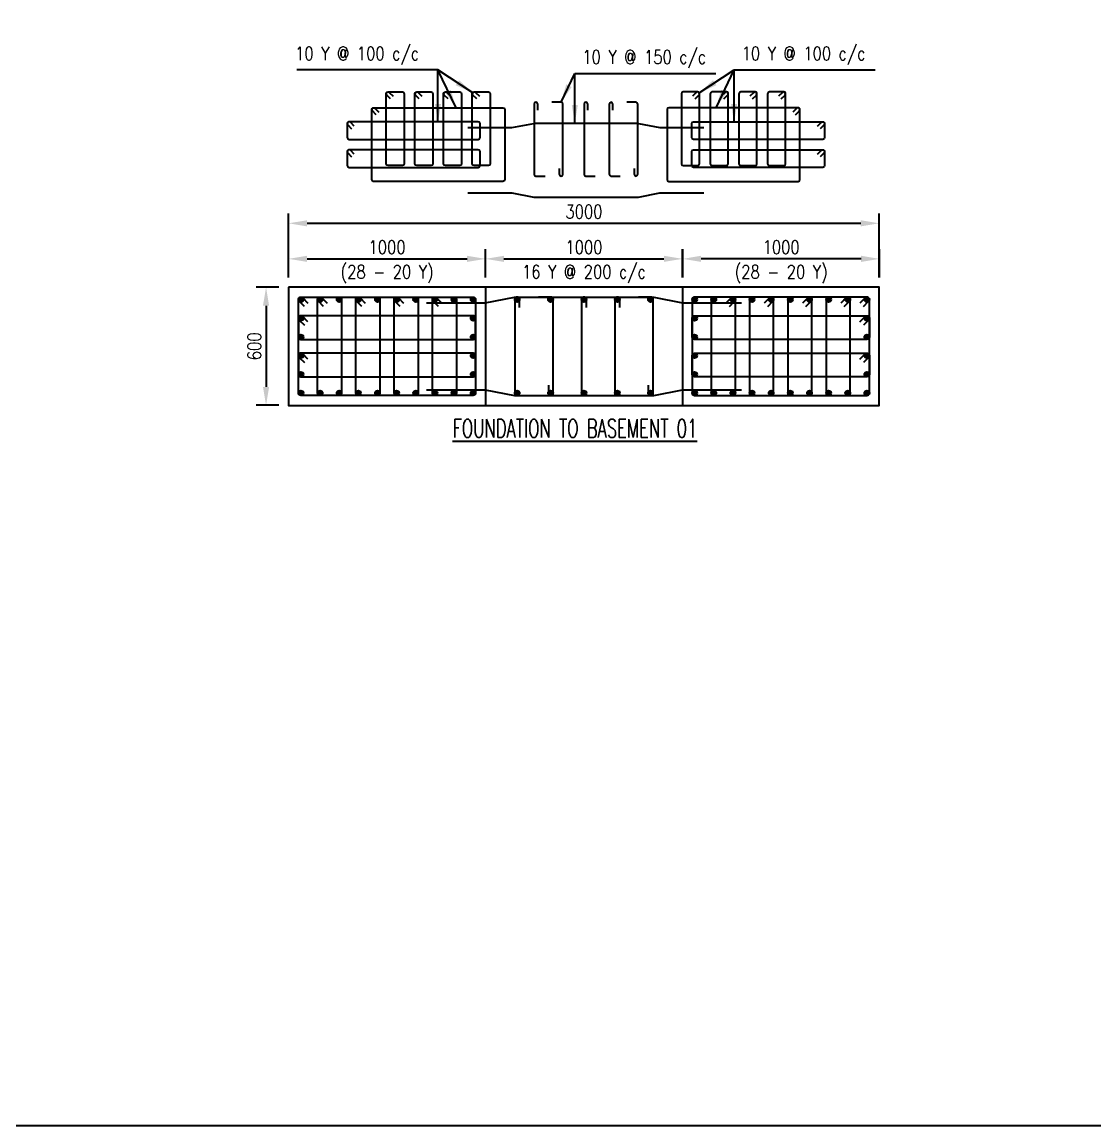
# Model space of a CAD drawing. Extents: x -69352 to 1013721, y -547461 to -186867.
# Drawn here: x 202426 to 224225, y -524893 to -502455 of the extents above; entities that cross this region are included whole.
import ezdxf
from ezdxf.enums import TextEntityAlignment as Align

# ---------------------------------------------------------------- set-up
doc = ezdxf.new("R2010")
doc.units = 0
doc.header["$LTSCALE"] = 500
doc.header["$MEASUREMENT"] = 0
doc.header["$PDMODE"] = 35
doc.header["$PDSIZE"] = -15
doc.linetypes.add('HIDDEN2', pattern=[0.1875, 0.125, -0.0625])
doc.layers.get('DEFPOINTS').update_dxf_attribs({"color": 4})
for name, color, linetype in [('S-COLUMN', 1, 'Continuous'), ('S-CONCRET LINE', 4, 'Continuous'), ('S-DIM-1', 5, 'Continuous'), ('S-REINFORCEMENT', 6, 'Continuous'), ('S-STIRUPS)', 3, 'Continuous'), ('S-TEXT', 2, 'Continuous'), ('S-TEXT-1 @ 1', 4, 'Continuous')]:
    doc.layers.add(name, color=color, linetype=linetype)
doc.styles.add('ROMANS', font='simplex.shx', dxfattribs={"width": 0.8, "height": 275})
doc.dimstyles.new('dim25', dxfattribs={"dimtxt": 250, "dimasz": 250, "dimexe": 200, "dimexo": 200, "dimgap": 100, "dimtad": 1, "dimdec": 0, "dimlfac": 0.25, "dimzin": 0, "dimdsep": 46, "dimtxsty": 'ROMANS', "dimcen": 0, "dimclrd": 5, "dimclre": 5, "dimclrt": 4, "dimadec": 0, "dimazin": 0, "dimtfac": 1, "dimtdec": 0, "dimtix": 1, "dimtofl": 0, "dimtmove": 2, "dimatfit": 3, "dimfxl": 0, "dimtolj": 1, "dimtzin": 0, "dimlwd": -1, "dimlwe": -1, "dimarcsym": 0})

# ---------------------------------------------------------------- blocks, each defined once
blk = doc.blocks.new('*D1304')
at = {"layer": 'DEFPOINTS', "color": 0}
for p in [(207842, -507845), (207383, -510245), (207842, -510245)]:
    blk.add_point(p, dxfattribs=at)
at = {"layer": 'S-DIM-1', "color": 5}
for p, q in [((207642, -507845), (207183, -507845)), ((207383, -508220), (207383, -509870)), ((207642, -510245), (207183, -510245))]:
    blk.add_line(p, q, dxfattribs=at)
for points in [[(207445, -508220), (207320, -508220), (207383, -507845)], [(207320, -509870), (207445, -509870), (207383, -510245)]]:
    blk.add_solid(points, dxfattribs=at)
at = {"layer": 'S-DIM-1', "color": 4, "insert": (207145, -509045), "char_height": 275, "attachment_point": 5, "rotation": 90, "style": 'ROMANS'}
blk.add_mtext('\\A1;{600}', dxfattribs=at)
blk = doc.blocks.new('*D1305')
at = {"layer": 'DEFPOINTS', "color": 0}
for p in [(219842, -506545), (207842, -507845), (219842, -507845)]:
    blk.add_point(p, dxfattribs=at)
at = {"layer": 'S-DIM-1', "color": 5}
for p, q in [((207842, -507645), (207842, -506345)), ((219842, -507645), (219842, -506345)), ((208217, -506545), (219467, -506545))]:
    blk.add_line(p, q, dxfattribs=at)
for points in [[(208217, -506483), (208217, -506608), (207842, -506545)], [(219467, -506608), (219467, -506483), (219842, -506545)]]:
    blk.add_solid(points, dxfattribs=at)
at = {"layer": 'S-DIM-1', "color": 4, "insert": (213842, -506308), "char_height": 275, "attachment_point": 5, "style": 'ROMANS'}
blk.add_mtext('\\A1;3000', dxfattribs=at)
blk = doc.blocks.new('*D1306')
at = {"layer": 'DEFPOINTS', "color": 0}
for p in [(211842, -507268), (207842, -507845), (211842, -507845)]:
    blk.add_point(p, dxfattribs=at)
at = {"layer": 'S-DIM-1', "color": 5}
for p, q in [((207842, -507645), (207842, -507068)), ((211842, -507645), (211842, -507068)), ((208217, -507268), (211467, -507268))]:
    blk.add_line(p, q, dxfattribs=at)
for points in [[(208217, -507205), (208217, -507330), (207842, -507268)], [(211467, -507330), (211467, -507205), (211842, -507268)]]:
    blk.add_solid(points, dxfattribs=at)
at = {"layer": 'S-DIM-1', "color": 4, "char_height": 275, "attachment_point": 5, "style": 'ROMANS'}
for s, insert in [('\\A1;\\Fsimplex.shx|c1;\\W0.8;1000', (209842, -507030)), ('(28 - 20 Y)', (209842, -507577))]:
    blk.add_mtext(s, dxfattribs=dict(at, insert=insert))
blk = doc.blocks.new('*D1307')
at = {"layer": 'DEFPOINTS', "color": 0}
for p in [(215842, -507268), (211842, -507845), (215842, -507845)]:
    blk.add_point(p, dxfattribs=at)
at = {"layer": 'S-DIM-1', "color": 5}
for p, q in [((211842, -507645), (211842, -507068)), ((215842, -507645), (215842, -507068)), ((212217, -507268), (215467, -507268))]:
    blk.add_line(p, q, dxfattribs=at)
for points in [[(212217, -507205), (212217, -507330), (211842, -507268)], [(215467, -507330), (215467, -507205), (215842, -507268)]]:
    blk.add_solid(points, dxfattribs=at)
at = {"layer": 'S-DIM-1', "color": 4, "char_height": 275, "attachment_point": 5, "style": 'ROMANS'}
for s, insert in [('\\A1;{\\Fsimplex.shx|c1;\\W0.8;1000', (213842, -507030)), ('16 Y @ 200 c/c}', (213842, -507577))]:
    blk.add_mtext(s, dxfattribs=dict(at, insert=insert))
blk = doc.blocks.new('*D1308')
at = {"layer": 'DEFPOINTS', "color": 0}
for p in [(215849, -507268), (215849, -507845), (219849, -507845)]:
    blk.add_point(p, dxfattribs=at)
at = {"layer": 'S-DIM-1', "color": 5}
for p, q in [((215849, -507645), (215849, -507068)), ((219849, -507645), (219849, -507068)), ((219474, -507268), (216224, -507268))]:
    blk.add_line(p, q, dxfattribs=at)
for points in [[(216224, -507205), (216224, -507330), (215849, -507268)], [(219474, -507330), (219474, -507205), (219849, -507268)]]:
    blk.add_solid(points, dxfattribs=at)
at = {"layer": 'S-DIM-1', "color": 4, "char_height": 275, "attachment_point": 5, "style": 'ROMANS'}
for s, insert in [('\\A1;\\Fsimplex.shx|c1;\\W0.8;1000', (217849, -507030)), ('(28 - 20 Y)', (217849, -507577))]:
    blk.add_mtext(s, dxfattribs=dict(at, insert=insert))

msp = doc.modelspace()

# ---------------------------------------------------------------- linework, layer by layer
at = {"layer": 'S-COLUMN', "color": 8, "linetype": 'HIDDEN2', "ltscale": 1000}
for p, q in [((211841.506, -507845.412), (211841.506, -510245.412)), ((215841.506, -507845.412), (215841.506, -510245.412))]:
    msp.add_line(p, q, dxfattribs=at)
at = {"layer": 'S-COLUMN', "color": 10, "ltscale": 5}
msp.add_lwpolyline([(207841.506, -507845.412), (207841.506, -510245.412), (219841.506, -510245.412), (219841.506, -507845.412)], close=True, dxfattribs=at)
at = {"layer": 'S-CONCRET LINE'}
msp.add_lwpolyline([(125074.242, -412401.384), (292749.782, -412401.384), (292749.782, -524892.569), (125074.242, -524892.569)], close=True, dxfattribs=at)
at = {"layer": 'S-REINFORCEMENT', "color": 5, "const_width": 50}
for points in [[(208091.506, -508070.407, -1), (208091.506, -508120.407, -1)], [(208480.391, -508070.379, 1), (208480.391, -508120.379, 1)], [(208869.28, -508070.378, 1), (208869.28, -508120.378, 1)], [(209258.168, -508070.378, 1), (209258.168, -508120.378, 1)], [(209647.056, -508070.377, 1), (209647.056, -508120.377, 1)], [(210035.945, -508070.377, 1), (210035.945, -508120.377, 1)], [(210424.833, -508070.376, 1), (210424.833, -508120.376, 1)], [(210813.721, -508070.375, 1), (210813.721, -508120.375, 1)], [(211202.61, -508070.375, 1), (211202.61, -508120.375, 1)], [(211591.501, -508070.407, 1), (211591.501, -508120.407, 1)], [(212510.129, -508095.413, -1), (212460.129, -508095.413, -1)], [(213138.793, -508095.406, 1), (213188.793, -508095.406, 1)], [(213867.469, -508095.408, -1), (213817.469, -508095.408, -1)], [(214546.148, -508095.408, -1), (214496.148, -508095.408, -1)], [(215169.609, -508095.412, 1), (215219.609, -508095.412, 1)], [(216091.512, -508070.407, -1), (216091.512, -508120.407, -1)], [(216480.403, -508070.375, -1), (216480.403, -508120.375, -1)], [(216869.291, -508070.375, -1), (216869.291, -508120.375, -1)], [(217258.179, -508070.376, -1), (217258.179, -508120.376, -1)], [(217647.068, -508070.377, -1), (217647.068, -508120.377, -1)], [(218035.956, -508070.377, -1), (218035.956, -508120.377, -1)], [(218424.844, -508070.378, -1), (218424.844, -508120.378, -1)], [(218813.733, -508070.378, -1), (218813.733, -508120.378, -1)], [(219202.621, -508070.379, -1), (219202.621, -508120.379, -1)], [(219591.507, -508070.407, 1), (219591.507, -508120.407, 1)], [(208091.506, -508500.434, 1), (208091.506, -508450.434, 1)], [(211591.5, -508500.434, -1), (211591.5, -508450.434, -1)], [(216091.513, -508500.434, 1), (216091.513, -508450.434, 1)], [(219591.507, -508500.434, -1), (219591.507, -508450.434, -1)], [(208091.506, -508880.429, 1), (208091.506, -508830.429, 1)], [(211591.5, -508880.429, -1), (211591.5, -508830.429, -1)], [(216091.513, -508880.429, 1), (216091.513, -508830.429, 1)], [(219591.507, -508880.429, -1), (219591.507, -508830.429, -1)], [(208091.506, -509260.425, 1), (208091.506, -509210.425, 1)], [(211591.5, -509260.425, -1), (211591.5, -509210.425, -1)], [(216091.513, -509260.425, 1), (216091.513, -509210.425, 1)], [(219591.507, -509260.425, -1), (219591.507, -509210.425, -1)], [(208091.506, -509640.421, 1), (208091.506, -509590.421, 1)], [(211591.5, -509640.421, -1), (211591.5, -509590.421, -1)], [(216091.513, -509640.421, 1), (216091.513, -509590.421, 1)], [(219591.507, -509640.421, -1), (219591.507, -509590.421, -1)], [(208091.506, -510020.417, 1), (208091.506, -509970.417, 1)], [(208480.391, -510020.388, -1), (208480.391, -509970.388, -1)], [(208869.28, -510020.388, -1), (208869.28, -509970.388, -1)], [(209258.168, -510020.387, -1), (209258.168, -509970.387, -1)], [(209647.056, -510020.387, -1), (209647.056, -509970.387, -1)], [(210035.945, -510020.386, -1), (210035.945, -509970.386, -1)], [(210424.833, -510020.385, -1), (210424.833, -509970.385, -1)], [(210813.721, -510020.385, -1), (210813.721, -509970.385, -1)], [(211202.61, -510020.384, -1), (211202.61, -509970.384, -1)], [(211591.501, -510020.417, -1), (211591.501, -509970.417, -1)], [(212510.129, -509995.177, 1), (212460.129, -509995.177, 1)], [(213138.793, -509995.17, -1), (213188.793, -509995.17, -1)], [(213867.469, -509995.172, 1), (213817.469, -509995.172, 1)], [(214546.148, -509995.172, 1), (214496.148, -509995.172, 1)], [(215169.609, -509995.177, -1), (215219.609, -509995.177, -1)], [(216091.512, -510020.417, 1), (216091.512, -509970.417, 1)], [(216480.403, -510020.384, 1), (216480.403, -509970.384, 1)], [(216869.291, -510020.385, 1), (216869.291, -509970.385, 1)], [(217258.179, -510020.385, 1), (217258.179, -509970.385, 1)], [(217647.068, -510020.386, 1), (217647.068, -509970.386, 1)], [(218035.956, -510020.387, 1), (218035.956, -509970.387, 1)], [(218424.844, -510020.387, 1), (218424.844, -509970.387, 1)], [(218813.733, -510020.388, 1), (218813.733, -509970.388, 1)], [(219202.621, -510020.388, 1), (219202.621, -509970.388, 1)], [(219591.507, -510020.417, -1), (219591.507, -509970.417, -1)]]:
    msp.add_lwpolyline(points, format="xyb", close=True, dxfattribs=at)
at = {"layer": 'S-REINFORCEMENT', "color": 5}
for centre in [(208091.506, -508095.407, -1832875.908), (208480.391, -508095.379, -203677.879), (208869.28, -508095.378, -407330.757), (209258.168, -508095.378, -610983.636), (209647.056, -508095.377, -814636.514), (210035.945, -508095.377, -1018289.393), (210424.833, -508095.376, -1221942.272), (210813.721, -508095.375, -1425595.15), (211202.61, -508095.375, -1629248.029), (211591.501, -508095.407, -1832875.908), (212485.129, -508095.413, 0), (213163.793, -508095.406, -25), (213842.469, -508095.408, -25), (214521.148, -508095.408, -25), (215194.609, -508095.412, 0), (216091.512, -508095.407, -1832875.908), (216480.403, -508095.375, -1629248.029), (216869.291, -508095.375, -1425595.15), (217258.179, -508095.376, -1221942.272), (217647.068, -508095.377, -1018289.393), (218035.956, -508095.377, -814636.514), (218424.844, -508095.378, -610983.636), (218813.733, -508095.378, -407330.757), (219202.621, -508095.379, -203677.879), (219591.507, -508095.407, -1832875.908), (208091.506, -508475.434, -366595.182), (211591.5, -508475.434, -366595.182), (216091.513, -508475.434, -366595.182), (219591.507, -508475.434, -366595.182), (208091.506, -508855.429, -733165.363), (211591.5, -508855.429, -733165.363), (216091.513, -508855.429, -733165.363), (219591.507, -508855.429, -733165.363), (208091.506, -509235.425, -1099735.545), (211591.5, -509235.425, -1099735.545), (216091.513, -509235.425, -1099735.545), (219591.507, -509235.425, -1099735.545), (208091.506, -509615.421, -1466305.726), (211591.5, -509615.421, -1466305.726), (216091.513, -509615.421, -1466305.726), (219591.507, -509615.421, -1466305.726), (208091.506, -509995.417, -1832875.908), (208480.391, -509995.388, -203677.879), (208869.28, -509995.388, -407330.757), (209258.168, -509995.387, -610983.636), (209647.056, -509995.387, -814636.514), (210035.945, -509995.386, -1018289.393), (210424.833, -509995.385, -1221942.272), (210813.721, -509995.385, -1425595.15), (211202.61, -509995.384, -1629248.029), (211591.501, -509995.417, -1832875.908), (212485.129, -509995.177, 0), (213163.793, -509995.17, -25), (213842.469, -509995.172, -25), (214521.148, -509995.172, -25), (215194.609, -509995.177, 0), (216091.512, -509995.417, -1832875.908), (216480.403, -509995.384, -1629248.029), (216869.291, -509995.385, -1425595.15), (217258.179, -509995.385, -1221942.272), (217647.068, -509995.386, -1018289.393), (218035.956, -509995.387, -814636.514), (218424.844, -509995.387, -610983.636), (218813.733, -509995.388, -407330.757), (219202.621, -509995.388, -203677.879), (219591.507, -509995.417, -1832875.908)]:
    msp.add_circle(centre, 50, dxfattribs=at)
at = {"layer": 'S-STIRUPS)', "color": 8}
for points in [[(209914.063, -504017.111), (209834.512, -503937.561, -0.668179418), (209861.029, -503873.545), (210152.565, -503873.557, -0.414213562), (210190.065, -503911.057), (210189.933, -505336.053, -0.414213562), (210152.433, -505373.553), (209860.897, -505373.54, -0.414213562), (209823.397, -505336.04), (209823.529, -503911.045, -0.668179418), (209887.545, -503884.528), (209967.095, -503964.077)], [(210497.395, -504017.11), (210417.844, -503937.56, -0.668179418), (210444.361, -503873.544), (210735.898, -503873.556, -0.414213562), (210773.398, -503911.056), (210773.266, -505336.052, -0.414213562), (210735.766, -505373.552), (210444.23, -505373.539, -0.414213562), (210406.73, -505336.039), (210406.861, -503911.044, -0.668179418), (210470.877, -503884.527), (210550.428, -503964.077)], [(211080.728, -504017.109), (211001.177, -503937.559, -0.668179418), (211027.694, -503873.543), (211319.23, -503873.556, -0.414213562), (211356.73, -503911.056), (211356.598, -505336.051, -0.414213562), (211319.098, -505373.551), (211027.562, -505373.538, -0.414213562), (210990.062, -505336.038), (210990.194, -503911.044, -0.668179418), (211054.21, -503884.526), (211133.76, -503964.076)], [(211664.06, -504017.108), (211584.509, -503937.558, -0.668179418), (211611.026, -503873.542), (211902.563, -503873.555, -0.414213562), (211940.063, -503911.055), (211939.931, -505336.05, -0.414213562), (211902.431, -505373.55), (211610.895, -505373.538, -0.414213562), (211573.395, -505336.038), (211573.526, -503911.043, -0.668179418), (211637.542, -503884.525), (211717.093, -503964.075)], [(216099.407, -504017.108), (216178.957, -503937.558, 0.668179418), (216152.44, -503873.542), (215860.904, -503873.555, 0.414213562), (215823.404, -503911.055), (215823.536, -505336.05, 0.414213562), (215861.036, -505373.55), (216152.572, -505373.538, 0.414213562), (216190.072, -505336.038), (216189.94, -503911.043, 0.668179418), (216125.924, -503884.525), (216046.374, -503964.075)], [(216682.739, -504017.109), (216762.29, -503937.559, 0.668179418), (216735.773, -503873.543), (216444.236, -503873.556, 0.414213562), (216406.736, -503911.056), (216406.868, -505336.051, 0.414213562), (216444.368, -505373.551), (216735.904, -505373.538, 0.414213562), (216773.404, -505336.038), (216773.273, -503911.044, 0.668179418), (216709.257, -503884.526), (216629.706, -503964.076)], [(217266.072, -504017.11), (217345.622, -503937.56, 0.668179418), (217319.105, -503873.544), (217027.569, -503873.556, 0.414213562), (216990.069, -503911.056), (216990.201, -505336.052, 0.414213562), (217027.701, -505373.552), (217319.237, -505373.539, 0.414213562), (217356.737, -505336.039), (217356.605, -503911.044, 0.668179418), (217292.589, -503884.527), (217213.039, -503964.077)], [(217849.404, -504017.111), (217928.955, -503937.561, 0.668179418), (217902.438, -503873.545), (217610.901, -503873.557, 0.414213562), (217573.401, -503911.057), (217573.533, -505336.053, 0.414213562), (217611.033, -505373.553), (217902.569, -505373.54, 0.414213562), (217940.069, -505336.04), (217939.938, -503911.045, 0.668179418), (217875.922, -503884.528), (217796.371, -503964.077)], [(212902.436, -504243.116), (212902.436, -504123.116, 1), (212827.436, -504123.116), (212827.436, -505548.116, 0.414213562), (212864.936, -505585.616), (213052.436, -505585.616)], [(213339.875, -505428.111), (213339.875, -505548.111, 1), (213414.875, -505548.111), (213414.875, -504123.111, 0.414213562), (213377.375, -504085.611), (213189.875, -504085.611)], [(213920.441, -504243.112), (213920.441, -504123.112, 1), (213845.441, -504123.112), (213845.441, -505548.112, 0.414213562), (213882.941, -505585.612), (214070.441, -505585.612)], [(214429.45, -504243.112), (214429.45, -504123.112, 1), (214354.45, -504123.112), (214354.45, -505548.111, 0.414213562), (214391.95, -505585.611), (214579.45, -505585.611)], [(214862.987, -505428.116), (214862.987, -505548.116, 1), (214937.987, -505548.116), (214937.987, -504123.116, 0.414213562), (214900.487, -504085.616), (214712.987, -504085.616)], [(209622.267, -504338.704), (209542.716, -504259.154, -0.668179418), (209569.233, -504195.139), (212194.228, -504195.138, -0.414213562), (212231.728, -504232.638), (212231.728, -505657.638, -0.414213562), (212194.228, -505695.138), (209569.234, -505695.138, -0.414213562), (209531.734, -505657.638), (209531.733, -504232.639, -0.668179418), (209595.749, -504206.121), (209675.3, -504285.671)], [(218141.2, -504338.704), (218220.75, -504259.154, 0.668179418), (218194.233, -504195.139), (215569.238, -504195.138, 0.414213562), (215531.738, -504232.638), (215531.738, -505657.638, 0.414213562), (215569.238, -505695.138), (218194.233, -505695.138, 0.414213562), (218231.733, -505657.638), (218231.733, -504232.639, 0.668179418), (218167.718, -504206.121), (218088.167, -504285.671)], [(209175.342, -504570.734), (209095.795, -504491.18, 0.668179418), (209031.778, -504517.694), (209031.733, -504802.63, 0.414213562), (209069.231, -504840.132), (211694.272, -504840.162, 0.414213562), (211731.774, -504802.664), (211731.728, -504517.637, 0.414213562), (211694.23, -504480.135), (209069.28, -504480.196, 0.668179418), (209042.76, -504544.21), (209122.306, -504623.764)], [(211481.733, -504599.985), (212373.267, -504599.985, 0.039395714), (212379.149, -504599.521), (212821.554, -504513.234, -0.039395714), (212827.436, -504512.77), (214941.913, -504512.77, -0.037467478), (214947.509, -504513.19), (215381.733, -504599.985, 0.037467478), (215387.33, -504600.405), (216281.733, -504600.405)], [(218588.125, -504570.734), (218667.671, -504491.18, -0.668179418), (218731.688, -504517.694), (218731.734, -504802.63, -0.414213562), (218694.235, -504840.132), (216069.195, -504840.162, -0.414213562), (216031.693, -504802.664), (216031.738, -504517.637, -0.414213562), (216069.236, -504480.135), (218694.186, -504480.196, -0.668179418), (218720.707, -504544.21), (218641.161, -504623.764)], [(209175.342, -505140.747), (209095.795, -505061.193, 0.668179418), (209031.778, -505087.707), (209031.733, -505372.643, 0.414213562), (209069.231, -505410.145), (211694.272, -505410.175, 0.414213562), (211731.773, -505372.677), (211731.728, -505087.65, 0.414213562), (211694.23, -505050.148), (209069.28, -505050.209, 0.668179418), (209042.76, -505114.223), (209122.306, -505193.778)], [(218588.125, -505140.747), (218667.671, -505061.193, -0.668179418), (218731.688, -505087.707), (218731.734, -505372.643, -0.414213562), (218694.235, -505410.145), (216069.195, -505410.175, -0.414213562), (216031.693, -505372.677), (216031.738, -505087.65, -0.414213562), (216069.236, -505050.148), (218694.186, -505050.209, -0.668179418), (218720.707, -505114.223), (218641.161, -505193.778)], [(211481.733, -505925.555), (212373.267, -505925.555, -0.039395714), (212379.149, -505926.019), (212821.554, -506012.305, 0.039395714), (212827.436, -506012.77), (214941.913, -506012.77, 0.037467478), (214947.509, -506012.35), (215381.733, -505925.555, -0.037467478), (215387.33, -505925.135), (216281.733, -505925.135)], [(208162.218, -508236.834), (208056.15, -508130.767, -0.668179418), (208091.506, -508045.413), (211591.499, -508045.412, -0.414213562), (211641.499, -508095.412), (211641.5, -509995.412, -0.414213562), (211591.5, -510045.412), (208091.507, -510045.412, -0.414213562), (208041.507, -509995.412), (208041.506, -508095.413, -0.668179418), (208126.86, -508060.056), (208232.928, -508166.123)], [(208551.279, -508236.816), (208445.211, -508130.749, -0.668179418), (208480.567, -508045.395), (208869.282, -508045.411, -0.414213562), (208919.282, -508095.411), (208919.106, -509995.405, -0.414213562), (208869.106, -510045.405), (208480.391, -510045.388, -0.414213562), (208430.391, -509995.388), (208430.567, -508095.395, -0.668179418), (208515.921, -508060.038), (208621.989, -508166.105)], [(209329.055, -508236.815), (209222.988, -508130.748, -0.668179418), (209258.344, -508045.394), (209647.059, -508045.41, -0.414213562), (209697.059, -508095.41), (209696.883, -509995.404, -0.414213562), (209646.883, -510045.404), (209258.168, -510045.387, -0.414213562), (209208.168, -509995.387), (209208.344, -508095.394, -0.668179418), (209293.698, -508060.037), (209399.766, -508166.104)], [(210106.832, -508236.814), (210000.764, -508130.747, -0.668179418), (210036.121, -508045.392), (210424.836, -508045.409, -0.414213562), (210474.836, -508095.409), (210474.66, -509995.403, -0.414213562), (210424.66, -510045.403), (210035.945, -510045.386, -0.414213562), (209985.945, -509995.386), (209986.121, -508095.393, -0.668179418), (210071.475, -508060.036), (210177.542, -508166.103)], [(210641.506, -508161.699), (211830.217, -508161.699, 0.039395714), (211838.06, -508161.08), (212427.933, -508046.031, -0.039395714), (212435.776, -508045.412), (215255.079, -508045.412, -0.037467478), (215262.541, -508045.972), (215841.506, -508161.699, 0.037467478), (215848.968, -508162.259), (217041.506, -508162.259)], [(210884.609, -508236.812), (210778.541, -508130.746, -0.668179418), (210813.897, -508045.391), (211202.612, -508045.408, -0.414213562), (211252.612, -508095.408), (211252.436, -509995.402, -0.414213562), (211202.436, -510045.402), (210813.721, -510045.385, -0.414213562), (210763.721, -509995.385), (210763.897, -508095.392, -0.668179418), (210849.251, -508060.035), (210955.319, -508166.101)], [(212535.776, -508255.412), (212535.776, -508095.412, 1), (212435.776, -508095.412), (212435.776, -509995.412, 0.414213562), (212485.776, -510045.412), (212735.776, -510045.412)], [(213119.028, -509835.406), (213119.028, -509995.406, 1), (213219.028, -509995.406), (213219.028, -508095.406, 0.414213562), (213169.028, -508045.406), (212919.028, -508045.406)], [(213893.116, -508255.407), (213893.116, -508095.407, 1), (213793.116, -508095.407), (213793.116, -509995.406, 0.414213562), (213843.116, -510045.406), (214093.116, -510045.406)], [(214571.795, -508255.406), (214571.795, -508095.406, 1), (214471.795, -508095.406), (214471.795, -509995.406, 0.414213562), (214521.795, -510045.406), (214771.795, -510045.406)], [(215149.844, -509835.412), (215149.844, -509995.412, 1), (215249.844, -509995.412), (215249.844, -508095.412, 0.414213562), (215199.844, -508045.412), (214949.844, -508045.412)], [(219520.795, -508236.834), (219626.863, -508130.767, 0.668179418), (219591.506, -508045.413), (216091.513, -508045.412, 0.414213562), (216041.513, -508095.412), (216041.513, -509995.412, 0.414213562), (216091.513, -510045.412), (219591.506, -510045.412, 0.414213562), (219641.506, -509995.412), (219641.506, -508095.413, 0.668179418), (219556.152, -508060.056), (219450.085, -508166.123)], [(216798.404, -508236.812), (216904.471, -508130.746, 0.668179418), (216869.115, -508045.391), (216480.4, -508045.408, 0.414213562), (216430.4, -508095.408), (216430.576, -509995.402, 0.414213562), (216480.576, -510045.402), (216869.291, -510045.385, 0.414213562), (216919.291, -509995.385), (216919.115, -508095.392, 0.668179418), (216833.761, -508060.035), (216727.694, -508166.101)], [(217576.181, -508236.814), (217682.248, -508130.747, 0.668179418), (217646.892, -508045.392), (217258.177, -508045.409, 0.414213562), (217208.177, -508095.409), (217208.353, -509995.403, 0.414213562), (217258.353, -510045.403), (217647.068, -510045.386, 0.414213562), (217697.068, -509995.386), (217696.892, -508095.393, 0.668179418), (217611.538, -508060.036), (217505.47, -508166.103)], [(218353.957, -508236.815), (218460.025, -508130.748, 0.668179418), (218424.669, -508045.394), (218035.954, -508045.41, 0.414213562), (217985.954, -508095.41), (217986.129, -509995.404, 0.414213562), (218036.129, -510045.404), (218424.844, -510045.387, 0.414213562), (218474.844, -509995.387), (218474.669, -508095.394, 0.668179418), (218389.314, -508060.037), (218283.247, -508166.104)], [(219131.734, -508236.816), (219237.802, -508130.749, 0.668179418), (219202.445, -508045.395), (218813.73, -508045.411, 0.414213562), (218763.73, -508095.411), (218763.906, -509995.405, 0.414213562), (218813.906, -510045.405), (219202.621, -510045.388, 0.414213562), (219252.621, -509995.388), (219252.445, -508095.395, 0.668179418), (219167.091, -508060.038), (219061.024, -508166.105)], [(208232.984, -508546.207), (208126.922, -508440.134, 0.668179418), (208041.566, -508475.486), (208041.506, -508855.401, 0.414213562), (208091.504, -508905.404), (211591.558, -508905.444, 0.414213562), (211641.56, -508855.446), (211641.5, -508475.41, 0.414213562), (211591.502, -508425.408), (208091.569, -508425.489, 0.668179418), (208056.208, -508510.841), (208162.27, -508616.914)], [(219450.028, -508546.207), (219556.09, -508440.134, -0.668179418), (219641.446, -508475.486), (219641.507, -508855.401, -0.414213562), (219591.509, -508905.404), (216091.455, -508905.444, -0.414213562), (216041.453, -508855.446), (216041.513, -508475.41, -0.414213562), (216091.51, -508425.408), (219591.444, -508425.489, -0.668179418), (219626.804, -508510.841), (219520.743, -508616.914)], [(208232.984, -509306.224), (208126.922, -509200.152, 0.668179418), (208041.566, -509235.504), (208041.506, -509615.419, 0.414213562), (208091.503, -509665.421), (211591.558, -509665.462, 0.414213562), (211641.56, -509615.464), (211641.5, -509235.428, 0.414213562), (211591.502, -509185.425), (208091.569, -509185.506, 0.668179418), (208056.208, -509270.859), (208162.27, -509376.931)], [(219450.028, -509306.224), (219556.09, -509200.152, -0.668179418), (219641.446, -509235.504), (219641.507, -509615.419, -0.414213562), (219591.509, -509665.421), (216091.455, -509665.462, -0.414213562), (216041.453, -509615.464), (216041.513, -509235.428, -0.414213562), (216091.511, -509185.425), (219591.444, -509185.506, -0.668179418), (219626.804, -509270.859), (219520.743, -509376.931)], [(210641.506, -509929.126), (211830.217, -509929.126, -0.039395714), (211838.06, -509929.744), (212427.933, -510044.793, 0.039395714), (212435.776, -510045.412), (215255.079, -510045.412, 0.037467478), (215262.541, -510044.852), (215841.506, -509929.126, -0.037467478), (215848.968, -509928.566), (217041.506, -509928.566)]]:
    msp.add_lwpolyline(points, format="xyb", dxfattribs=at)

# ---------------------------------------------------------------- texts
at = {"layer": 'S-TEXT', "style": 'ROMANS', "width": 0.65}
msp.add_text('%%UFOUNDATION TO BASEMENT 01', height=375, dxfattribs=at).set_placement((213659.881, -510713.782, -2231807.594), align=Align.MIDDLE_CENTER)
at = {"layer": 'S-TEXT-1 @ 1', "ltscale": 2500, "style": 'ROMANS', "width": 0.8}
for s, p in [('10 Y @ 100 c/c', (207974.297, -503093.029, -7937151.035)), ('10 Y @ 150 c/c', (213808.111, -503164.448, -7937151.035)), ('10 Y @ 100 c/c', (217045.052, -503093.029, -7937151.035))]:
    msp.add_text(s, height=275, dxfattribs=at).set_placement(p, align=Align.MIDDLE_LEFT)

# ---------------------------------------------------------------- dimensions: what is measured, and where the dimension line sits
at = {"layer": 'S-DIM-1'}
dim = msp.add_linear_dim(base=(219841.506, -506545.057, 1832875.908), p1=(207841.506, -507845.412, 2721831.497), p2=(219841.506, -507845.412, -3665751.815), dimstyle='dim25', override={"dimtxt": 375, "dimasz": 375, "dimtmove": 0}, dxfattribs=at)
dim.commit()
dim.dimension.update_dxf_attribs({"geometry": '*D1305', "text_midpoint": (213841.506, -506307.557, 1832875.908)})
for base, p1, p2, text, picture, middle in [((215841.506, -507267.688, 2721831.497), (211841.506, -507845.412, 2721831.497), (215841.506, -507845.412, 2721831.497), '{\\Fsimplex.shx|c1;\\W0.8;<>\\X16 Y @ 200 c/c}', '*D1307', (213841.506, -507267.688, 2721831.497)), ((211841.506, -507267.688, 2721831.497), (207841.506, -507845.412, 1832875.908), (211841.506, -507845.412), '\\Fsimplex.shx|c1;\\W0.8;<>\\X(28 - 20 Y)', '*D1306', (209841.506, -507267.688, 2721831.497))]:
    dim = msp.add_linear_dim(base=base, p1=p1, p2=p2, text=text, dimstyle='dim25', override={"dimtxt": 375, "dimasz": 375, "dimtxsty": 'ROMANS', "dimtmove": 0}, dxfattribs=at)
    dim.commit()
    dim.dimension.update_dxf_attribs({"geometry": picture, "text_midpoint": middle})
for base, p1, p2, angle, text, picture, middle in [((215849.349, -507267.688, 2721831.497), (219849.349, -507845.412, 1832875.908), (215849.349, -507845.412, 0), 180, '\\Fsimplex.shx|c1;\\W0.8;<>\\X(28 - 20 Y)', '*D1308', (217849.349, -507267.688, 2721831.497)), ((207382.937, -510245.412, -1832875.908), (207841.506, -507845.412, -1832875.908), (207841.506, -510245.412, -1832875.908), 90, '{<>}', '*D1304', (207145.437, -509045.412, -1832875.908))]:
    dim = msp.add_linear_dim(base=base, p1=p1, p2=p2, angle=angle, text=text, dimstyle='dim25', override={"dimtxt": 375, "dimasz": 375, "dimtxsty": 'ROMANS', "dimtmove": 0}, dxfattribs=at)
    dim.commit()
    dim.dimension.update_dxf_attribs({"geometry": picture, "text_midpoint": middle})

# ---------------------------------------------------------------- leaders
for points in [[(210875.921, -504497.8, -8014908.541), (210875.921, -503427.23, -8014908.541), (208009.547, -503427.23, -8014908.541)], [(211583.923, -503893.203, -8014908.541), (210875.921, -503427.23, -8014908.541), (208009.547, -503427.23, -8014908.541)], [(211242.695, -504195.138, -1910634.725), (210875.921, -503427.23, -1910634.725), (208009.547, -503427.23, -1910634.725)], [(213377.375, -504085.611, -8014908.541), (213656.487, -503498.649, -8014908.541), (216522.861, -503498.649, -8014908.541)], [(213656.487, -504512.77, -8014908.541), (213656.487, -503498.649, -8014908.541), (216522.861, -503498.649, -8014908.541)], [(216185.425, -503893.203, -8014908.541), (216893.428, -503427.23, -8014908.541), (219759.801, -503427.23, -8014908.541)], [(216526.654, -504195.138, -1910634.725), (216893.428, -503427.23, -1910634.725), (219759.801, -503427.23, -1910634.725)], [(216893.428, -504497.8, -8014908.541), (216893.428, -503427.23, -8014908.541), (219759.801, -503427.23, -8014908.541)]]:
    msp.add_leader(points, dimstyle='dim25', override={"dimasz": 375, "dimtad": 0}, dxfattribs=at)

doc.saveas('drawing.dxf')
